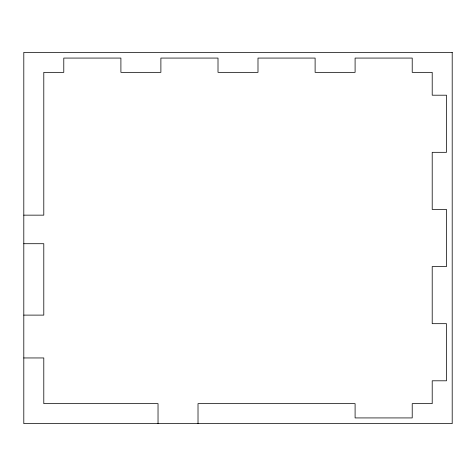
<?xml version="1.0" encoding="UTF-8"?>
<svg xmlns="http://www.w3.org/2000/svg" width="476" height="476" viewBox="0 0 476 476"><rect width="100%" height="100%" fill="white"/><g stroke="black" fill="none" stroke-linecap="round" stroke-linejoin="round"><path stroke-width="0.71" d="M23.8 215.152L43.792 215.152L43.792 72.352L63.784 72.352L63.784 58.072L120.904 58.072L120.904 72.352L160.888 72.352L160.888 58.072L218.008 58.072L218.008 72.352L257.992 72.352L257.992 58.072L315.112 58.072L315.112 72.352L355.096 72.352L355.096 58.072L412.216 58.072L412.216 72.352L432.208 72.352L432.208 95.2L446.488 95.2L446.488 152.32L432.208 152.32L432.208 209.44L446.488 209.44L446.488 266.56L432.208 266.56L432.208 323.68L446.488 323.68L446.488 380.8L432.208 380.8L432.208 403.648L412.216 403.648L412.216 417.928L355.096 417.928L355.096 403.648L198.016 403.648L198.016 423.64M23.8 243.712L43.792 243.712L43.792 315.112L23.8 315.112M23.8 357.952L43.792 357.952L43.792 403.648L158.032 403.648L158.032 423.64M452.2 52.36L23.8 52.36L23.8 423.64L452.2 423.64L452.2 52.36"/></g></svg>
